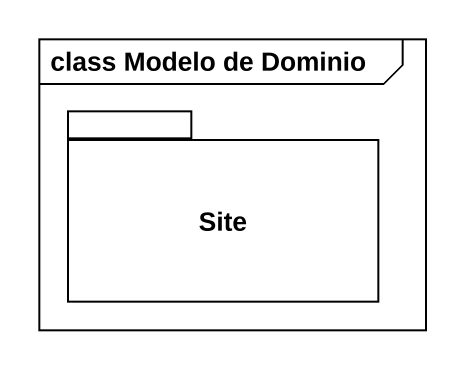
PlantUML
@startuml
mainframe class Modelo de Dominio
package Site {
}
@enduml
